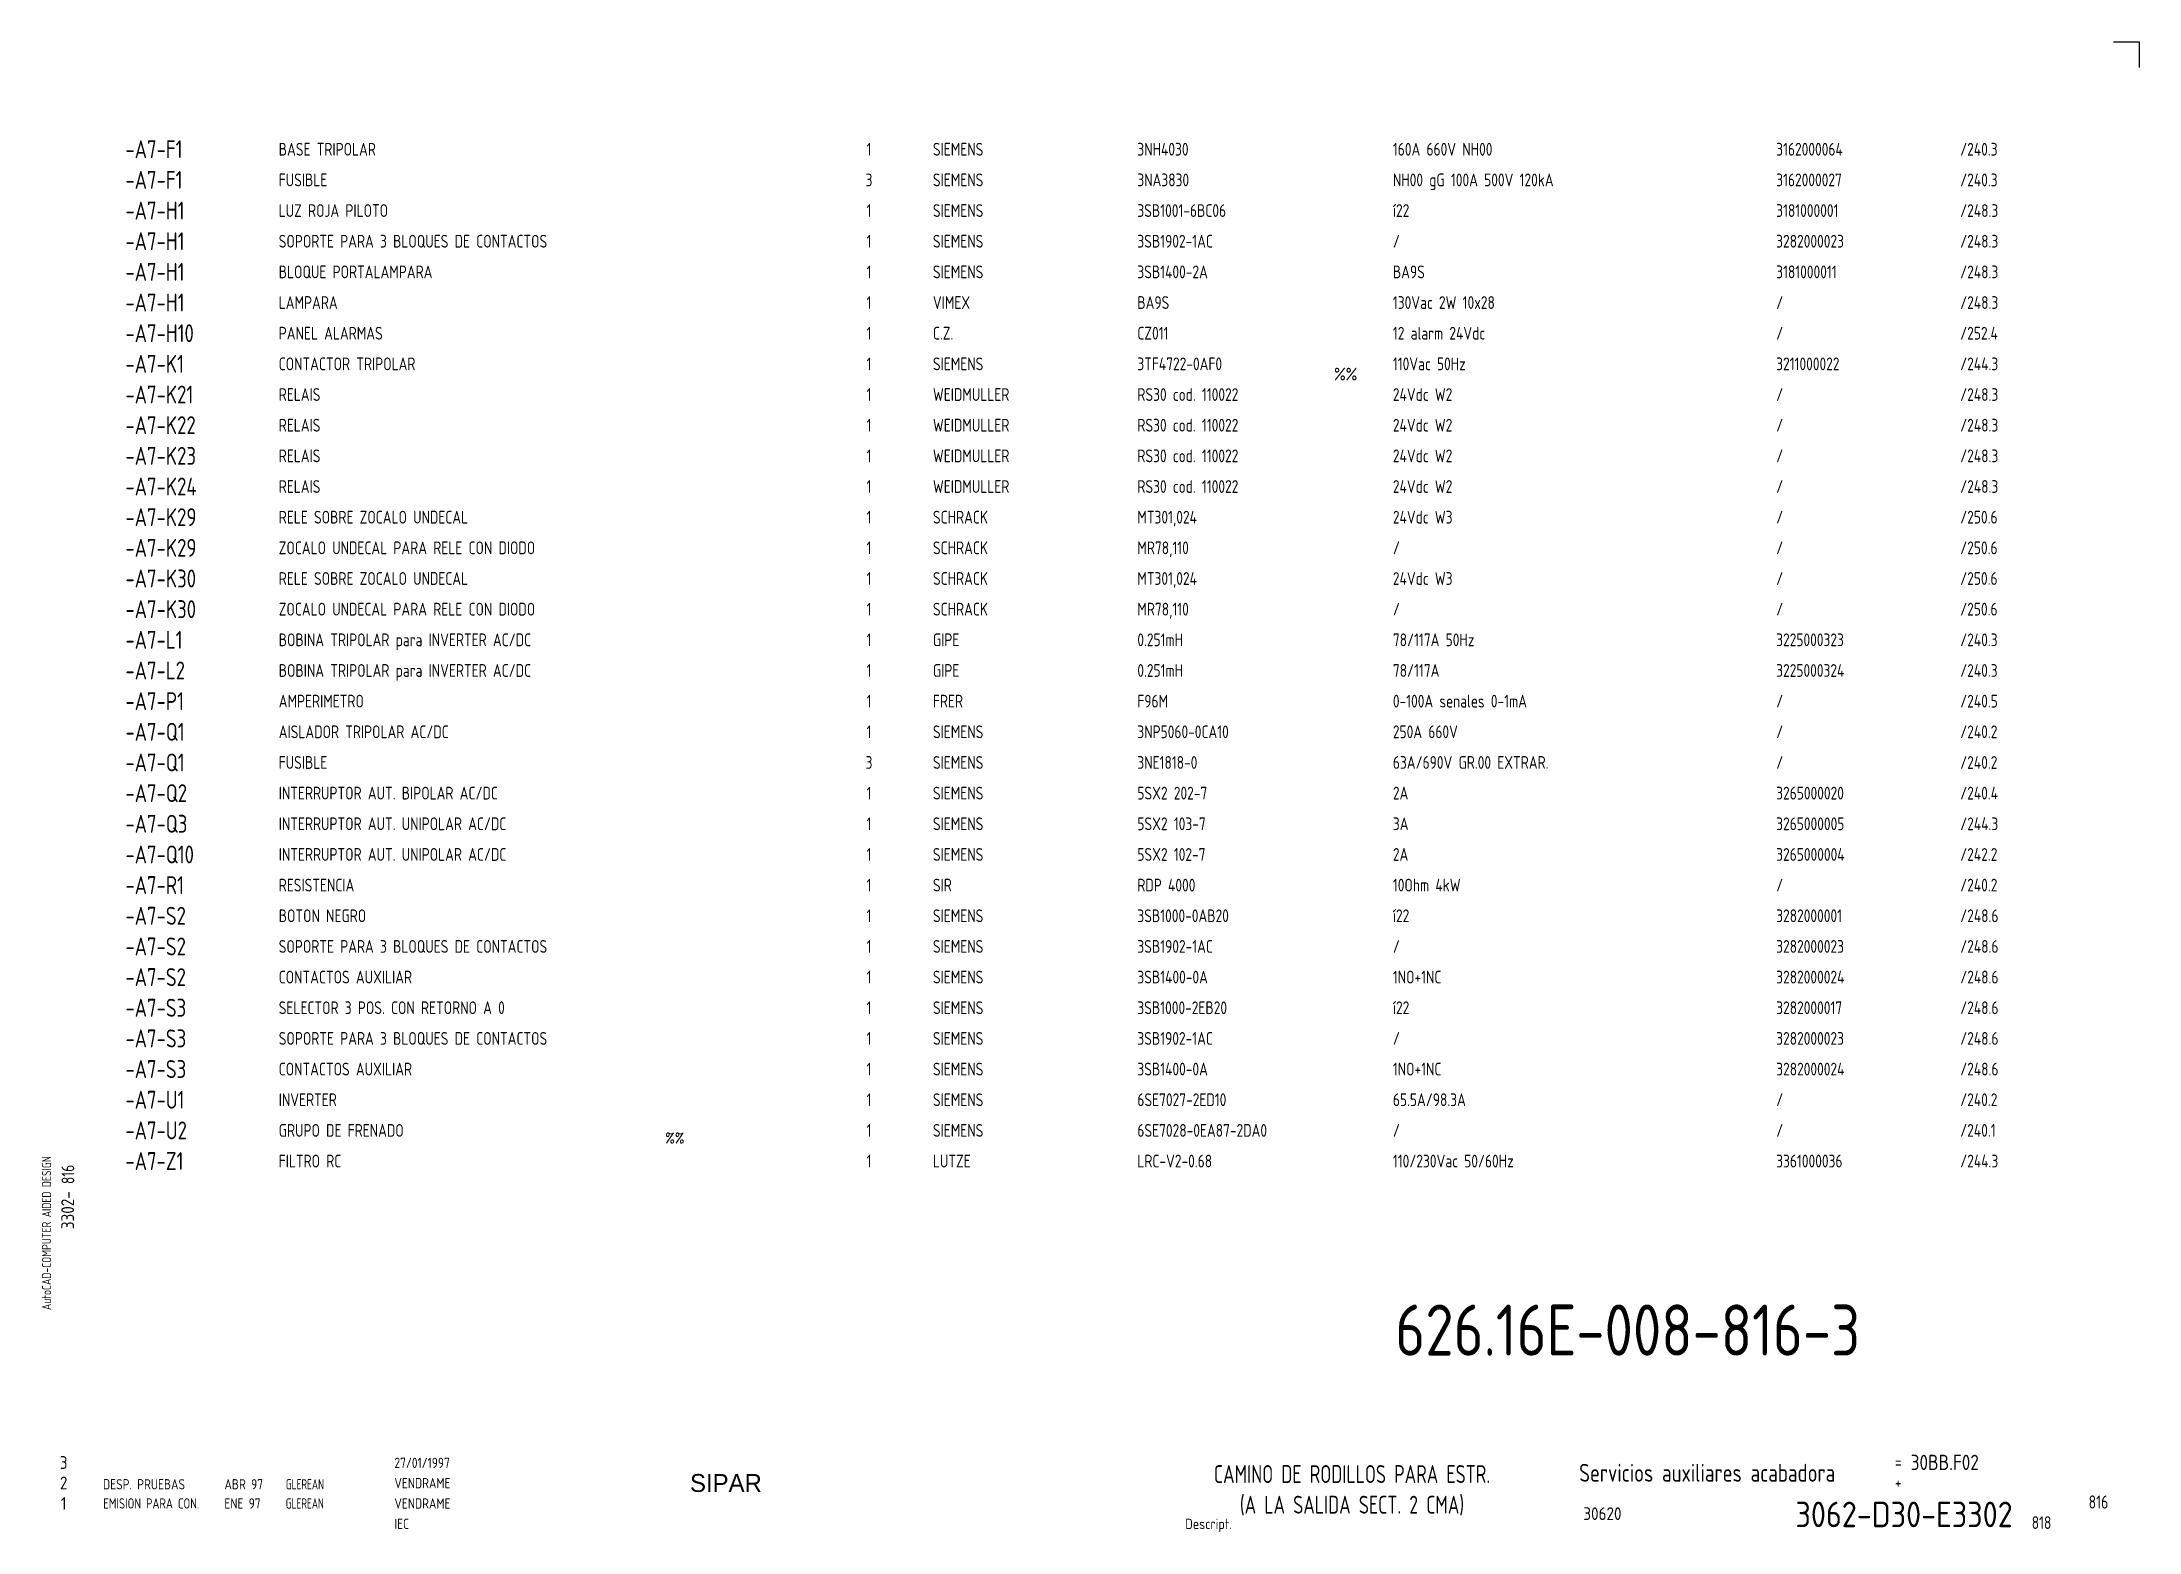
# Model space of a CAD drawing. Extents: x 10 to 420, y 5 to 297.
import ezdxf
from ezdxf.enums import TextEntityAlignment as Align

# ---------------------------------------------------------------- set-up
doc = ezdxf.new("R2010")
doc.units = 0
doc.header["$LTSCALE"] = 8
doc.header["$MEASUREMENT"] = 0
doc.layers.get('0').update_dxf_attribs({"linetype": 'CONTINUOUS'})
doc.layers.add('CART', color=7, linetype='CONTINUOUS')
doc.layers.add('ING', color=7, linetype='CONTINUOUS')
doc.styles.add('DIN', font='DIN', dxfattribs={"width": 0.85})
doc.styles.add('SIMPLEX', font='SIMPLEX', dxfattribs={"width": 0.9})
doc.styles.add('UNIV', font='UNIV')

# ---------------------------------------------------------------- blocks, each defined once
blk = doc.blocks.new('WB-FG100')
at = {"layer": 'CART', "color": 1}
for p, q in [((415, 297), (420, 297)), ((420, 297), (420, 292))]:
    blk.add_line(p, q, dxfattribs=at)
at = {"layer": 'CART', "color": 1, "style": 'DIN', "width": 0.8}
blk.add_text('AutoCAD-COMPUTER AIDED DESIGN', height=1.8, rotation=90, dxfattribs=at).set_placement((11.47, 48.84))
at = {"layer": 'CART', "color": 3, "style": 'DIN', "width": 0.8}
for s, p in [('=', (372.24, 17.91)), ('+', (372.24, 13.87))]:
    blk.add_text(s, height=2.5, dxfattribs=at).set_placement(p)
at = {"layer": 'CART', "color": 7, "style": 'DIN', "width": 0.9}
blk.add_attdef('FILE', text='', height=2.5, rotation=90, dxfattribs=at).set_placement((15.95, 68.38), align=Align.CENTER)
for tag, p in [('MOD-3', (13.92, 19)), ('MOD-2', (13.92, 15)), ('MOD-1', (13.92, 11)), ('NR.COMMESSA', (315, 9))]:
    blk.add_attdef(tag, text='', height=2.5, dxfattribs=at).set_placement(p, align=Align.MIDDLE)
at = {"layer": 'CART', "color": 7, "style": 'DIN'}
for tag, width, p in [('REV-3', 0.9, (21.66, 19)), ('DATA-3', 0.9, (45.37, 19)), ('NOME-3', 0.9, (57.37, 19)), ('REV-2', 0.9, (21.66, 15)), ('DATA-2', 0.9, (45.37, 15)), ('NOME-2', 0.9, (57.37, 15)), ('REV-1', 0.9, (21.66, 11)), ('DATA-1', 0.9, (45.37, 11)), ('NOME-1', 0.7, (57.37, 11))]:
    blk.add_attdef(tag, text='', height=2, dxfattribs=dict(at, width=width)).set_placement(p, align=Align.MIDDLE_LEFT)
at = {"layer": 'CART', "color": 7, "style": 'DIN', "width": 0.9}
for tag, p, height in [('DATA', (78.64, 17.94), 2), ('ESECUTORE', (78.64, 13.97), 2), ('CONTROLLORE', (78.64, 9.99), 2), ('SEGUE', (398.93, 5.65), 2.8), ('NORMA', (78.64, 6.01), 2)]:
    blk.add_attdef(tag, p, '', height=height, dxfattribs=at)
at = {"layer": 'CART', "color": 2, "style": 'DIN', "width": 0.9}
for tag, p in [('TITOLO-1/3', (266.5, 18.23)), ('TITOLO-1/2', (266.5, 15.73)), ('TITOLO-2/3', (266.5, 13.18)), ('TITOLO-2/2', (266.5, 10.68)), ('TITOLO-3/3', (266.5, 8.13))]:
    blk.add_attdef(tag, text='', height=3.5, dxfattribs=at).set_placement(p, align=Align.MIDDLE)
at = {"layer": 'CART', "color": 3, "style": 'DIN', "width": 0.9}
blk.add_attdef('ASSIEME', text='', height=3.5, dxfattribs=at).set_placement((334, 17), align=Align.MIDDLE)
at = {"layer": 'CART', "color": 3, "style": 'DIN', "width": 0.85}
for tag, p in [('=', (375.33, 16.63)), ('+', (375.33, 12.76))]:
    blk.add_attdef(tag, text='', height=3, dxfattribs=at).set_placement(p, align=Align.BOTTOM_LEFT)
at = {"layer": 'CART', "color": 3, "style": 'DIN', "width": 0.9}
blk.add_attdef('FOGLIO', text='', height=2.8, dxfattribs=at).set_placement((414.2, 9.56), align=Align.RIGHT)
at = {"layer": 'CART', "color": 2, "style": 'DIN', "width": 0.9}
blk.add_attdef('DISEGNO', text='', height=5, dxfattribs=at).set_placement((395.27, 6.35), align=Align.RIGHT)
at = {"layer": 'CART', "color": 1, "style": 'DIN', "width": 0.9}
blk.add_attdef('TIPOLOGIA', (233.37, 6), '', height=2, dxfattribs=at)

msp = doc.modelspace()

# ---------------------------------------------------------------- block references
at = {"layer": 'CART'}
ref = msp.add_blockref('WB-FG100', (0, 0), dxfattribs=at)
ref.add_attrib('TIPOLOGIA', 'Descript.', (233.37, 6), dxfattribs={"color": 1, "height": 2, "style": 'DIN', "width": 0.9})
ref.add_attrib('ASSIEME', 'Servicios auxiliares acabadora', dxfattribs={"color": 3, "height": 3.5, "style": 'DIN', "width": 0.8}).set_placement((335.5, 17), align=Align.MIDDLE)
ref.add_attrib('=', '30BB.F02', dxfattribs={"color": 3, "height": 3, "style": 'DIN', "width": 0.85}).set_placement((375.33, 16.63), align=Align.BOTTOM_LEFT)
ref.add_attrib('NR.COMMESSA', '30620', dxfattribs={"color": 7, "height": 2.5, "style": 'DIN', "width": 0.9}).set_placement((315, 9), align=Align.MIDDLE)
ref.add_attrib('DISEGNO', '3062-D30-E3302', dxfattribs={"color": 2, "height": 5, "style": 'DIN', "width": 0.9}).set_placement((395.27, 6.35), align=Align.RIGHT)
ref.add_attrib('DATA', '27/01/1997', (78.64, 17.94), dxfattribs={"color": 7, "height": 2, "style": 'DIN', "width": 0.85})
ref.add_attrib('ESECUTORE', 'VENDRAME', (78.64, 13.97), dxfattribs={"color": 7, "height": 2, "style": 'DIN', "width": 0.85})
ref.add_attrib('CONTROLLORE', 'VENDRAME', (78.64, 9.99), dxfattribs={"color": 7, "height": 2, "style": 'DIN', "width": 0.85})
ref.add_attrib('NORMA', 'IEC', (78.64, 6.01), dxfattribs={"color": 7, "height": 2, "style": 'DIN', "width": 0.85})
ref.add_attrib('MOD-1', '1', dxfattribs={"color": 7, "height": 2.5, "style": 'DIN', "width": 0.9}).set_placement((13.92, 11), align=Align.MIDDLE)
ref.add_attrib('REV-1', 'EMISION PARA CON.', dxfattribs={"color": 7, "height": 2, "style": 'DIN', "width": 0.8}).set_placement((21.66, 11), align=Align.MIDDLE_LEFT)
ref.add_attrib('DATA-1', 'ENE 97', dxfattribs={"color": 7, "height": 2, "style": 'DIN', "width": 0.85}).set_placement((45.37, 11), align=Align.MIDDLE_LEFT)
ref.add_attrib('NOME-1', 'GLEREAN', dxfattribs={"color": 7, "height": 2, "style": 'DIN', "width": 0.7}).set_placement((57.37, 11), align=Align.MIDDLE_LEFT)
ref.add_attrib('MOD-2', '2', dxfattribs={"color": 7, "height": 2.5, "style": 'DIN', "width": 0.9}).set_placement((13.92, 15), align=Align.MIDDLE)
ref.add_attrib('MOD-3', '3', dxfattribs={"color": 7, "height": 2.5, "style": 'DIN', "width": 0.9}).set_placement((13.92, 19), align=Align.MIDDLE)
ref.add_attrib('FILE', '3302-', dxfattribs={"color": 7, "height": 2.5, "rotation": 90, "style": 'DIN', "width": 0.9}).set_placement((15.95, 68.38), align=Align.CENTER)

# ---------------------------------------------------------------- texts
at = {"color": 3, "style": 'DIN', "width": 0.8}
for s, p in [('-A7-F1', (26, 276)), ('-A7-F1', (26, 270)), ('-A7-H1', (26, 264)), ('-A7-H1', (26, 258)), ('-A7-H1', (26, 252)), ('-A7-H1', (26, 246)), ('-A7-H10', (26, 240)), ('-A7-K1', (26, 234)), ('-A7-K21', (26, 228)), ('-A7-K22', (26, 222)), ('-A7-K23', (26, 216)), ('-A7-K24', (26, 210)), ('-A7-K29', (26, 204)), ('-A7-K29', (26, 198)), ('-A7-K30', (26, 192)), ('-A7-K30', (26, 186)), ('-A7-L1', (26, 180)), ('-A7-L2', (26, 174)), ('-A7-P1', (26, 168)), ('-A7-Q1', (26, 162)), ('-A7-Q1', (26, 156)), ('-A7-Q2', (26, 150)), ('-A7-Q3', (26, 144)), ('-A7-Q10', (26, 138)), ('-A7-R1', (26, 132)), ('-A7-S2', (26, 126)), ('-A7-S2', (26, 120)), ('-A7-S2', (26, 114)), ('-A7-S3', (26, 108)), ('-A7-S3', (26, 102)), ('-A7-S3', (26, 96)), ('-A7-U1', (26, 90)), ('-A7-U2', (26, 84)), ('-A7-Z1', (26, 78))]:
    msp.add_text(s, height=3.5, dxfattribs=at).set_placement(p, align=Align.MIDDLE_LEFT)
at = {"color": 7, "style": 'DIN', "width": 0.8}
for s, p in [('1', (171.5, 276)), ('3', (171.5, 270)), ('1', (171.5, 264)), ('1', (171.5, 258)), ('1', (171.5, 252)), ('1', (171.5, 246)), ('1', (171.5, 240)), ('1', (171.5, 234)), ('1', (171.5, 228)), ('1', (171.5, 222)), ('1', (171.5, 216)), ('1', (171.5, 210)), ('1', (171.5, 204)), ('1', (171.5, 198)), ('1', (171.5, 192)), ('1', (171.5, 186)), ('1', (171.5, 180)), ('1', (171.5, 174)), ('1', (171.5, 168)), ('1', (171.5, 162)), ('3', (171.5, 156)), ('1', (171.5, 150)), ('1', (171.5, 144)), ('1', (171.5, 138)), ('1', (171.5, 132)), ('1', (171.5, 126)), ('1', (171.5, 120)), ('1', (171.5, 114)), ('1', (171.5, 108)), ('1', (171.5, 102)), ('1', (171.5, 96)), ('1', (171.5, 90)), ('1', (171.5, 84)), ('1', (171.5, 78))]:
    msp.add_text(s, height=2.5, dxfattribs=at).set_placement(p, align=Align.MIDDLE)
for s, p in [('SIEMENS', (184, 276)), ('3NH4030', (224, 276)), ('160A 660V NH00', (274, 276)), ('3162000064', (349, 276)), ('/240.3', (385, 276)), ('SIEMENS', (184, 270)), ('3NA3830', (224, 270)), ('NH00 gG 100A 500V 120kA', (274, 270)), ('3162000027', (349, 270)), ('/240.3', (385, 270)), ('SIEMENS', (184, 264)), ('3SB1001-6BC06', (224, 264)), ('í22', (274, 264)), ('3181000001', (349, 264)), ('/248.3', (385, 264)), ('SIEMENS', (184, 258)), ('3SB1902-1AC', (224, 258)), ('/', (274, 258)), ('3282000023', (349, 258)), ('/248.3', (385, 258)), ('SIEMENS', (184, 252)), ('3SB1400-2A', (224, 252)), ('BA9S', (274, 252)), ('3181000011', (349, 252)), ('/248.3', (385, 252)), ('VIMEX', (184, 246)), ('BA9S', (224, 246)), ('130Vac 2W 10x28', (274, 246)), ('/', (349, 246)), ('/248.3', (385, 246)), ('C.Z.', (184, 240)), ('CZ011', (224, 240)), ('12 alarm 24Vdc', (274, 240)), ('/', (349, 240)), ('/252.4', (385, 240)), ('SIEMENS', (184, 234)), ('3TF4722-0AF0', (224, 234)), ('110Vac 50Hz', (274, 234)), ('3211000022', (349, 234)), ('/244.3', (385, 234)), ('WEIDMULLER', (184, 228)), ('RS30 cod. 110022', (224, 228)), ('24Vdc W2', (274, 228)), ('/', (349, 228)), ('/248.3', (385, 228)), ('WEIDMULLER', (184, 222)), ('RS30 cod. 110022', (224, 222)), ('24Vdc W2', (274, 222)), ('/', (349, 222)), ('/248.3', (385, 222)), ('WEIDMULLER', (184, 216)), ('RS30 cod. 110022', (224, 216)), ('24Vdc W2', (274, 216)), ('/', (349, 216)), ('/248.3', (385, 216)), ('WEIDMULLER', (184, 210)), ('RS30 cod. 110022', (224, 210)), ('24Vdc W2', (274, 210)), ('/', (349, 210)), ('/248.3', (385, 210)), ('SCHRACK', (184, 204)), ('MT301,024', (224, 204)), ('24Vdc W3', (274, 204)), ('/', (349, 204)), ('/250.6', (385, 204)), ('SCHRACK', (184, 198)), ('MR78,110', (224, 198)), ('/', (274, 198)), ('/', (349, 198)), ('/250.6', (385, 198)), ('SCHRACK', (184, 192)), ('MT301,024', (224, 192)), ('24Vdc W3', (274, 192)), ('/', (349, 192)), ('/250.6', (385, 192)), ('SCHRACK', (184, 186)), ('MR78,110', (224, 186)), ('/', (274, 186)), ('/', (349, 186)), ('/250.6', (385, 186)), ('GIPE', (184, 180)), ('0.251mH', (224, 180)), ('78/117A 50Hz', (274, 180)), ('3225000323', (349, 180)), ('/240.3', (385, 180)), ('GIPE', (184, 174)), ('0.251mH', (224, 174)), ('78/117A', (274, 174)), ('3225000324', (349, 174)), ('/240.3', (385, 174)), ('FRER', (184, 168)), ('F96M', (224, 168)), ('0-100A senales 0-1mA', (274, 168)), ('/', (349, 168)), ('/240.5', (385, 168)), ('SIEMENS', (184, 162)), ('3NP5060-0CA10', (224, 162)), ('250A 660V', (274, 162)), ('/', (349, 162)), ('/240.2', (385, 162)), ('SIEMENS', (184, 156)), ('3NE1818-0', (224, 156)), ('63A/690V GR.00 EXTRAR.', (274, 156)), ('/', (349, 156)), ('/240.2', (385, 156)), ('SIEMENS', (184, 150)), ('5SX2 202-7', (224, 150)), ('2A', (274, 150)), ('3265000020', (349, 150)), ('/240.4', (385, 150)), ('SIEMENS', (184, 144)), ('5SX2 103-7', (224, 144)), ('3A', (274, 144)), ('3265000005', (349, 144)), ('/244.3', (385, 144)), ('SIEMENS', (184, 138)), ('5SX2 102-7', (224, 138)), ('2A', (274, 138)), ('3265000004', (349, 138)), ('/242.2', (385, 138)), ('SIR', (184, 132)), ('RDP 4000', (224, 132)), ('10Ohm 4kW', (274, 132)), ('/', (349, 132)), ('/240.2', (385, 132)), ('SIEMENS', (184, 126)), ('3SB1000-0AB20', (224, 126)), ('í22', (274, 126)), ('3282000001', (349, 126)), ('/248.6', (385, 126)), ('SIEMENS', (184, 120)), ('3SB1902-1AC', (224, 120)), ('/', (274, 120)), ('3282000023', (349, 120)), ('/248.6', (385, 120)), ('SIEMENS', (184, 114)), ('3SB1400-0A', (224, 114)), ('1NO+1NC', (274, 114)), ('3282000024', (349, 114)), ('/248.6', (385, 114)), ('SIEMENS', (184, 108)), ('3SB1000-2EB20', (224, 108)), ('í22', (274, 108)), ('3282000017', (349, 108)), ('/248.6', (385, 108)), ('SIEMENS', (184, 102)), ('3SB1902-1AC', (224, 102)), ('/', (274, 102)), ('3282000023', (349, 102)), ('/248.6', (385, 102)), ('SIEMENS', (184, 96)), ('3SB1400-0A', (224, 96)), ('1NO+1NC', (274, 96)), ('3282000024', (349, 96)), ('/248.6', (385, 96)), ('SIEMENS', (184, 90)), ('6SE7027-2ED10', (224, 90)), ('65.5A/98.3A', (274, 90)), ('/', (349, 90)), ('/240.2', (385, 90)), ('SIEMENS', (184, 84)), ('6SE7028-0EA87-2DA0', (224, 84)), ('/', (274, 84)), ('/', (349, 84)), ('/240.1', (385, 84)), ('LUTZE', (184, 78)), ('LRC-V2-0.68', (224, 78)), ('110/230Vac 50/60Hz', (274, 78)), ('3361000036', (349, 78)), ('/244.3', (385, 78))]:
    msp.add_text(s, height=2.5, dxfattribs=at).set_placement(p, align=Align.MIDDLE_LEFT)
at = {"style": 'DIN'}
for s, width, p in [('%%', 0.85, (262.5, 230.75)), ('818', 0.8, (399, 6))]:
    msp.add_text(s, height=2.5, dxfattribs=dict(at, width=width)).set_placement(p)
at = {"color": 7, "linetype": 'Continuous', "style": 'SIMPLEX', "width": 0.9}
msp.add_text('%%', height=2, dxfattribs=at).set_placement((133.5, 82.5), align=Align.MIDDLE)
at = {"style": 'DIN', "width": 0.8}
msp.add_text('816', height=2.5, rotation=90, dxfattribs=at).set_placement((16, 73.5))
at = {"color": 3, "style": 'DIN', "width": 0.75}
for s, p in [('CAMINO DE RODILLOS PARA ESTR.', (266, 15)), ('(A LA SALIDA SECT. 2 CMA)', (266, 9))]:
    msp.add_text(s, height=3.5, dxfattribs=at).set_placement(p, align=Align.CENTER)
at = {"linetype": 'Continuous', "style": 'DIN'}
for s, width, p in [('DESP. PRUEBAS', 0.85, (21.62, 13.75)), ('ABR 97', 0.85, (45.38, 13.75)), ('GLEREAN', 0.7, (57.38, 13.75))]:
    msp.add_text(s, height=2, dxfattribs=dict(at, width=width)).set_placement(p)
at = {"color": 3, "style": 'DIN', "width": 0.8}
msp.add_text('816', height=2.56, dxfattribs=at).set_placement((414, 10), align=Align.RIGHT)
at = {"color": 2, "insert": (274.47, 49.92), "char_height": 10, "width": 111.0411, "attachment_point": 1, "style": 'DIN'}
msp.add_mtext('626.16E-008-816-3', dxfattribs=at)
at = {"layer": 'CART', "color": 2, "linetype": 'Continuous', "style": 'UNIV'}
msp.add_text('SIPAR', height=3.5, dxfattribs=at).set_placement((143.5, 13.25), align=Align.CENTER)
at = {"layer": 'ING', "color": 7, "style": 'DIN', "width": 0.8}
for s, p in [('BASE TRIPOLAR', (56, 276)), ('FUSIBLE', (56, 270)), ('LUZ ROJA PILOTO', (56, 264)), ('SOPORTE PARA 3 BLOQUES DE CONTACTOS', (56, 258)), ('BLOQUE PORTALAMPARA', (56, 252)), ('LAMPARA', (56, 246)), ('PANEL ALARMAS', (56, 240)), ('CONTACTOR TRIPOLAR', (56, 234)), ('RELAIS', (56, 228)), ('RELAIS', (56, 222)), ('RELAIS', (56, 216)), ('RELAIS', (56, 210)), ('RELE SOBRE ZOCALO UNDECAL', (56, 204)), ('ZOCALO UNDECAL PARA RELE CON DIODO', (56, 198)), ('RELE SOBRE ZOCALO UNDECAL', (56, 192)), ('ZOCALO UNDECAL PARA RELE CON DIODO', (56, 186)), ('BOBINA TRIPOLAR para INVERTER AC/DC', (56, 180)), ('BOBINA TRIPOLAR para INVERTER AC/DC', (56, 174)), ('AMPERIMETRO', (56, 168)), ('AISLADOR TRIPOLAR AC/DC', (56, 162)), ('FUSIBLE', (56, 156)), ('INTERRUPTOR AUT. BIPOLAR AC/DC', (56, 150)), ('INTERRUPTOR AUT. UNIPOLAR AC/DC', (56, 144)), ('INTERRUPTOR AUT. UNIPOLAR AC/DC', (56, 138)), ('RESISTENCIA', (56, 132)), ('BOTON NEGRO', (56, 126)), ('SOPORTE PARA 3 BLOQUES DE CONTACTOS', (56, 120)), ('CONTACTOS AUXILIAR', (56, 114)), ('SELECTOR 3 POS. CON RETORNO A 0', (56, 108)), ('SOPORTE PARA 3 BLOQUES DE CONTACTOS', (56, 102)), ('CONTACTOS AUXILIAR', (56, 96)), ('INVERTER', (56, 90)), ('GRUPO DE FRENADO', (56, 84)), ('FILTRO RC', (56, 78))]:
    msp.add_text(s, height=2.5, dxfattribs=at).set_placement(p, align=Align.MIDDLE_LEFT)

doc.saveas('drawing.dxf')
